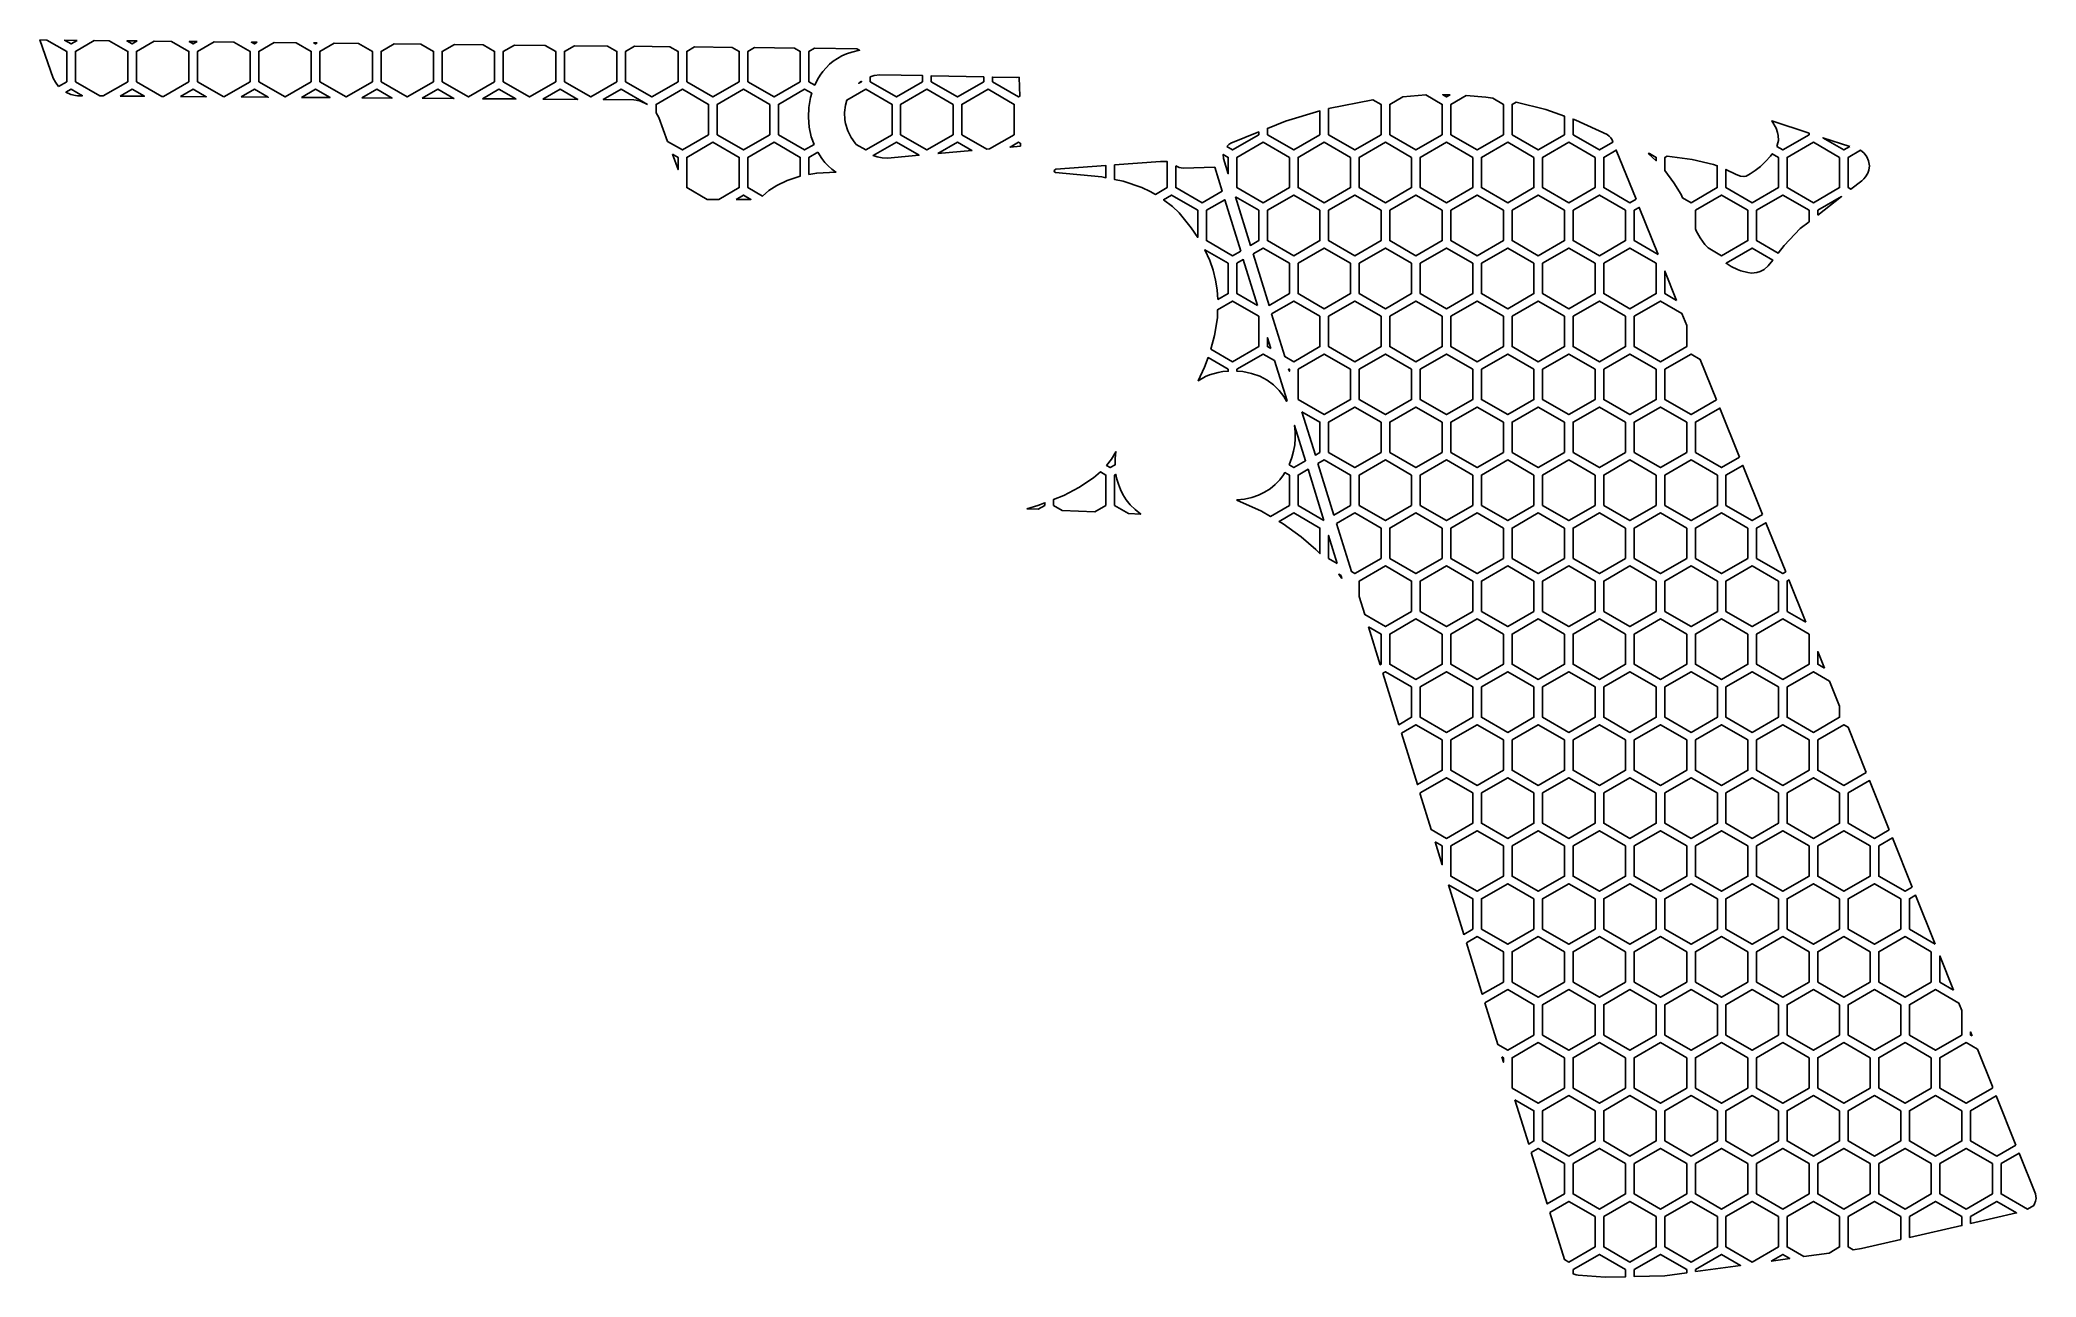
# Model space of a CAD drawing. Header units: millimetres. Extents: x 37 to 152, y -144 to -73.
import ezdxf

# ---------------------------------------------------------------- set-up
doc = ezdxf.new("R2010")
doc.units = ezdxf.units.MM

# ---------------------------------------------------------------- blocks, each defined once
blk = doc.blocks.new('HEX')
blk.add_lwpolyline([(1.516, 0.875), (0, 1.75), (-1.516, 0.875), (-1.516, -0.875), (0, -1.75), (1.516, -0.875)], close=True)

msp = doc.modelspace()

# ---------------------------------------------------------------- linework, layer by layer
for points in [[(37.775, -75.651), (37.59, -75.412), (37.466, -75.179), (36.698, -72.967), (37.103, -72.971), (38.245, -73.63), (38.245, -75.38), (37.775, -75.651)], [(38.854, -72.99), (38.495, -73.197), (38.122, -72.982), (38.854, -72.99)], [(40.167, -76.201), (38.745, -75.38), (38.745, -73.63), (39.835, -73.001), (40.701, -73.01), (41.776, -73.63), (41.776, -75.38), (40.352, -76.202), (40.167, -76.201)], [(42.32, -73.027), (42.026, -73.197), (41.72, -73.021), (42.32, -73.027)], [(43.743, -76.227), (42.276, -75.38), (42.276, -73.63), (43.302, -73.038), (44.3, -73.049), (45.307, -73.63), (45.307, -75.38), (43.839, -76.228), (43.743, -76.227)], [(45.787, -73.065), (45.557, -73.197), (45.319, -73.059), (45.787, -73.065)], [(47.319, -76.253), (45.807, -75.38), (45.807, -73.63), (46.768, -73.075), (47.898, -73.087), (48.838, -73.63), (48.838, -75.38), (47.319, -76.253)], [(49.253, -73.102), (49.088, -73.197), (48.917, -73.098), (49.253, -73.102)], [(51.496, -73.126), (52.369, -73.63), (52.369, -75.38), (50.854, -76.255), (49.338, -75.38), (49.338, -73.63), (50.235, -73.112), (51.496, -73.126)], [(52.72, -73.139), (52.619, -73.197), (52.515, -73.137), (52.72, -73.139)], [(55.094, -73.165), (55.9, -73.63), (55.9, -75.38), (54.385, -76.255), (52.869, -75.38), (52.869, -73.63), (53.702, -73.15), (55.094, -73.165)], [(58.692, -73.203), (59.431, -73.63), (59.431, -75.38), (57.916, -76.255), (56.4, -75.38), (56.4, -73.63), (57.168, -73.187), (58.692, -73.203)], [(62.29, -73.242), (62.962, -73.63), (62.962, -75.38), (61.447, -76.255), (59.931, -75.38), (59.931, -73.63), (60.635, -73.224), (62.29, -73.242)], [(65.888, -73.281), (66.494, -73.63), (66.494, -75.38), (64.978, -76.255), (63.462, -75.38), (63.462, -73.63), (64.101, -73.261), (65.888, -73.281)], [(69.486, -73.319), (70.025, -73.63), (70.025, -75.38), (68.509, -76.255), (66.994, -75.38), (66.994, -73.63), (67.568, -73.299), (69.486, -73.319)], [(73.084, -73.358), (73.556, -73.63), (73.556, -75.38), (72.04, -76.255), (70.525, -75.38), (70.525, -73.63), (71.034, -73.336), (73.084, -73.358)], [(76.682, -73.397), (77.087, -73.63), (77.087, -75.38), (75.571, -76.255), (74.056, -75.38), (74.056, -73.63), (74.501, -73.373), (76.682, -73.397)], [(80.28, -73.435), (80.618, -73.63), (80.618, -75.38), (79.102, -76.255), (77.587, -75.38), (77.587, -73.63), (77.968, -73.41), (80.28, -73.435)], [(83.018, -73.887), (82.763, -74.03), (82.525, -74.193), (82.306, -74.373), (82.104, -74.571), (81.921, -74.783), (81.756, -75.01), (81.609, -75.249), (81.449, -75.571), (81.118, -75.38), (81.118, -73.63), (81.434, -73.448), (83.878, -73.474), (84.037, -73.566), (83.584, -73.664), (83.292, -73.764), (83.018, -73.887)], [(38.875, -76.192), (38.744, -76.175), (38.49, -76.113), (38.199, -75.984), (38.495, -75.813), (39.154, -76.194), (38.875, -76.192)], [(41.339, -76.21), (42.026, -75.813), (42.73, -76.22), (41.339, -76.21)], [(44.826, -76.235), (45.557, -75.813), (46.307, -76.246), (44.826, -76.235)], [(48.313, -76.261), (49.088, -75.813), (49.883, -76.272), (48.313, -76.261)], [(51.8, -76.286), (52.619, -75.813), (53.459, -76.298), (51.8, -76.286)], [(55.287, -76.312), (56.15, -75.813), (57.036, -76.324), (55.287, -76.312)], [(58.774, -76.337), (59.681, -75.813), (60.612, -76.351), (58.774, -76.337)], [(62.261, -76.363), (63.212, -75.813), (64.189, -76.377), (62.261, -76.363)], [(65.748, -76.388), (66.744, -75.813), (67.765, -76.403), (65.748, -76.388)], [(71.79, -76.693), (71.392, -76.506), (71.133, -76.443), (71, -76.427), (69.235, -76.414), (70.275, -75.813), (71.79, -76.688), (71.79, -76.693)], [(72.448, -77.445), (72.29, -77.171), (72.29, -76.688), (73.806, -75.813), (75.321, -76.688), (75.321, -78.438), (73.806, -79.313), (72.956, -78.823), (72.448, -77.445)], [(81.201, -76.299), (81.106, -76.861), (81.082, -77.433), (81.13, -78.003), (81.25, -78.56), (81.409, -79.001), (80.868, -79.313), (79.352, -78.438), (79.352, -76.688), (80.868, -75.813), (81.278, -76.05), (81.201, -76.299)], [(83.78, -78.92), (83.56, -78.608), (83.453, -78.413), (83.364, -78.212), (83.235, -77.797), (83.197, -77.585), (83.174, -77.16), (83.224, -76.74), (83.311, -76.441), (84.399, -75.813), (85.915, -76.688), (85.915, -78.438), (84.399, -79.313), (83.852, -78.998), (83.78, -78.92)], [(84.149, -75.355), (84.149, -75.38), (83.991, -75.471), (84.149, -75.355)], [(84.649, -75.097), (84.883, -75.029), (85.206, -74.977), (87.68, -75.029), (87.68, -75.38), (86.165, -76.255), (84.649, -75.38), (84.649, -75.097)], [(91.211, -75.103), (91.211, -75.38), (89.696, -76.255), (88.18, -75.38), (88.18, -75.039), (91.211, -75.103)], [(91.398, -79.277), (89.946, -78.438), (89.946, -76.688), (91.461, -75.813), (92.977, -76.688), (92.977, -78.438), (91.548, -79.263), (91.398, -79.277)], [(93.257, -75.122), (93.268, -75.131), (93.289, -76.219), (93.227, -76.255), (91.711, -75.38), (91.711, -75.114), (93.128, -75.143), (93.257, -75.122)], [(108.633, -77.654), (110.632, -77.064), (110.632, -78.438), (109.117, -79.313), (107.601, -78.438), (107.601, -78.073), (108.633, -77.654)], [(113.692, -76.416), (114.163, -76.688), (114.163, -78.438), (112.648, -79.313), (111.132, -78.438), (111.132, -76.928), (113.692, -76.416)], [(116.739, -76.136), (117.694, -76.688), (117.694, -78.438), (116.179, -79.313), (114.663, -78.438), (114.663, -76.688), (115.417, -76.253), (116.739, -76.136)], [(118.155, -76.133), (117.944, -76.255), (117.727, -76.13), (118.155, -76.133)], [(120.214, -76.272), (120.618, -76.337), (121.225, -76.688), (121.225, -78.438), (119.71, -79.313), (118.194, -78.438), (118.194, -76.688), (119.074, -76.18), (120.214, -76.272)], [(123.671, -76.983), (124.756, -77.361), (124.756, -78.438), (123.241, -79.313), (121.725, -78.438), (121.725, -76.688), (121.956, -76.555), (123.671, -76.983)], [(105.245, -79.117), (105.368, -79.004), (105.492, -78.929), (107.101, -78.276), (107.101, -78.438), (105.585, -79.313), (105.245, -79.117)], [(125.42, -77.593), (127.229, -78.431), (127.341, -78.518), (127.436, -78.623), (127.511, -78.744), (127.558, -78.86), (126.772, -79.313), (125.256, -78.438), (125.256, -77.536), (125.42, -77.593)], [(137.015, -79.111), (137.085, -78.917), (137.108, -78.778), (137.092, -78.494), (137.065, -78.321), (136.981, -78.07), (136.727, -77.645), (138.881, -78.35), (138.881, -78.438), (137.365, -79.313), (137.015, -79.111)], [(75.234, -82.177), (74.056, -81.496), (74.056, -79.746), (75.571, -78.871), (77.087, -79.746), (77.087, -81.496), (75.908, -82.177), (75.234, -82.177)], [(79.868, -81.075), (79.26, -81.368), (78.802, -81.664), (78.427, -81.981), (77.587, -81.496), (77.587, -79.746), (79.102, -78.871), (80.618, -79.746), (80.618, -80.828), (79.868, -81.075)], [(81.626, -79.453), (81.863, -79.82), (82.039, -80.038), (82.233, -80.241), (82.445, -80.429), (82.675, -80.598), (81.567, -80.651), (81.118, -80.734), (81.118, -79.746), (81.626, -79.453)], [(85.658, -79.79), (85.352, -79.776), (85.053, -79.723), (84.817, -79.649), (86.165, -78.871), (87.474, -79.627), (85.658, -79.79)], [(88.553, -79.531), (89.696, -78.871), (90.532, -79.354), (88.553, -79.531)], [(93.345, -79.103), (92.731, -79.158), (93.227, -78.871), (93.342, -78.938), (93.345, -79.103)], [(128.888, -82.169), (128.538, -82.371), (127.022, -81.496), (127.022, -79.746), (127.746, -79.328), (128.888, -82.169)], [(129.593, -79.516), (129.675, -79.528), (130.053, -79.746), (130.053, -79.947), (129.593, -79.516)], [(134.663, -80.742), (134.928, -80.839), (135.124, -80.854), (135.252, -80.824), (135.475, -80.707), (135.763, -80.514), (136.069, -80.268), (136.371, -79.986), (136.648, -79.682), (136.754, -79.537), (137.115, -79.746), (137.115, -81.496), (135.6, -82.371), (134.084, -81.496), (134.084, -80.441), (134.663, -80.742)], [(141.231, -79.12), (140.896, -79.313), (139.685, -78.614), (141.231, -79.12)], [(142.365, -80.235), (142.337, -80.478), (142.268, -80.668), (142.144, -80.869), (142.042, -80.99), (141.927, -81.103), (141.303, -81.587), (141.146, -81.496), (141.146, -79.746), (141.852, -79.339), (142.06, -79.496), (142.221, -79.708), (142.325, -79.952), (142.365, -80.235)], [(73.226, -79.556), (73.556, -79.746), (73.556, -80.449), (73.226, -79.556)], [(98.029, -80.876), (95.364, -80.629), (95.303, -80.592), (95.288, -80.525), (95.311, -80.469), (95.368, -80.437), (98.273, -80.218), (98.273, -80.926), (98.029, -80.876)], [(100.831, -81.715), (100.347, -81.491), (99.271, -81.131), (98.773, -81.029), (98.773, -80.18), (101.428, -79.98), (101.804, -79.98), (101.804, -81.496), (101.131, -81.885), (100.831, -81.715)], [(102.304, -80.242), (102.492, -80.325), (102.722, -80.365), (104.554, -80.316), (104.982, -81.7), (103.82, -82.371), (102.304, -81.496), (102.304, -80.242)], [(105.062, -79.811), (105.048, -79.58), (105.335, -79.746), (105.335, -80.694), (105.062, -79.811)], [(131.489, -81.888), (131.078, -81.22), (130.553, -80.515), (130.553, -79.746), (130.682, -79.672), (132.14, -79.88), (133.363, -80.157), (133.584, -80.235), (133.584, -81.496), (132.069, -82.371), (131.571, -82.084), (131.489, -81.888)], [(76.908, -82.177), (77.337, -81.929), (77.765, -82.177), (76.908, -82.177)], [(102.111, -82.591), (101.603, -82.19), (102.054, -81.929), (103.57, -82.804), (103.57, -84.37), (103.202, -83.816), (102.491, -82.958), (102.111, -82.591)], [(106.053, -85.159), (105.585, -85.429), (104.07, -84.554), (104.07, -82.804), (105.134, -82.19), (106.053, -85.159)], [(105.747, -82.023), (107.101, -82.804), (107.101, -84.554), (106.618, -84.833), (105.747, -82.023)], [(130.166, -85.35), (128.788, -84.554), (128.788, -82.804), (129.076, -82.638), (130.166, -85.35)], [(132.863, -84.769), (132.589, -84.396), (132.362, -83.987), (132.319, -83.883), (132.319, -82.804), (133.834, -81.929), (135.35, -82.804), (135.35, -84.554), (133.834, -85.429), (133.054, -84.979), (132.863, -84.769)], [(138.377, -83.856), (137.441, -84.834), (137.099, -85.275), (135.85, -84.554), (135.85, -82.804), (137.365, -81.929), (138.881, -82.804), (138.881, -83.465), (138.377, -83.856)], [(139.381, -83.077), (139.381, -82.804), (140.759, -82.008), (139.381, -83.077)], [(104.734, -87.959), (104.689, -87.388), (104.598, -86.831), (104.459, -86.269), (104.266, -85.705), (103.985, -85.082), (105.335, -85.862), (105.335, -87.612), (104.734, -87.959)], [(106.769, -85.323), (107.351, -84.987), (108.867, -85.862), (108.867, -87.612), (107.689, -88.292), (106.769, -85.323)], [(136.526, -86.014), (136.289, -86.22), (136.058, -86.344), (135.863, -86.4), (135.558, -86.424), (135.352, -86.403), (134.941, -86.296), (134.743, -86.218), (134.39, -86.041), (134.089, -85.859), (135.6, -84.987), (136.79, -85.674), (136.526, -86.014)], [(107.024, -88.299), (105.835, -87.612), (105.835, -85.862), (106.205, -85.649), (107.024, -88.299)], [(131.233, -88.005), (130.553, -87.612), (130.553, -86.314), (131.233, -88.005)], [(104.547, -90.036), (104.707, -89.013), (104.719, -88.546), (105.585, -88.045), (107.101, -88.92), (107.101, -90.67), (105.585, -91.545), (104.334, -90.823), (104.547, -90.036)], [(107.841, -88.782), (109.117, -88.045), (110.632, -88.92), (110.632, -90.67), (109.117, -91.545), (108.606, -91.25), (107.841, -88.782)], [(131.819, -89.463), (131.819, -90.67), (130.303, -91.545), (128.788, -90.67), (128.788, -88.92), (130.303, -88.045), (131.535, -88.756), (131.819, -89.463)], [(107.793, -90.781), (107.601, -90.67), (107.601, -90.162), (107.793, -90.781)], [(105.03, -92.12), (104.76, -92.167), (104.258, -92.312), (104.026, -92.409), (103.599, -92.644), (103.962, -91.868), (104.171, -91.306), (105.335, -91.978), (105.335, -92.099), (105.03, -92.12)], [(108.729, -93.808), (108.701, -93.824), (108.544, -93.558), (108.268, -93.203), (107.945, -92.885), (107.574, -92.612), (107.154, -92.389), (106.687, -92.222), (106.172, -92.117), (105.835, -92.096), (105.835, -91.978), (107.351, -91.103), (108.01, -91.484), (108.729, -93.808)], [(108.823, -91.953), (108.867, -91.978), (108.867, -92.093), (108.823, -91.953)], [(109.375, -93.733), (109.367, -91.978), (110.882, -91.103), (112.398, -91.978), (112.398, -93.728), (110.882, -94.603), (109.375, -93.733)], [(133.542, -93.752), (132.069, -94.603), (130.553, -93.728), (130.553, -91.978), (132.069, -91.103), (132.602, -91.411), (133.542, -93.752)], [(109.592, -94.436), (110.632, -95.036), (110.632, -96.786), (110.368, -96.939), (109.592, -94.436)], [(134.872, -97.062), (133.834, -97.661), (132.319, -96.786), (132.319, -95.036), (133.731, -94.221), (134.872, -97.062)], [(108.848, -97.506), (109.015, -97.078), (109.11, -96.717), (109.174, -96.348), (109.204, -95.974), (109.202, -95.598), (109.168, -95.224), (109.8, -97.267), (109.117, -97.661), (108.848, -97.506)], [(98.597, -97.166), (98.848, -96.743), (98.803, -97.119), (98.798, -97.503), (98.523, -97.661), (98.307, -97.536), (98.597, -97.166)], [(97.55, -98.247), (97.949, -97.907), (98.273, -98.094), (98.273, -99.844), (97.626, -100.218), (95.738, -100.13), (95.242, -99.844), (95.242, -99.5), (95.835, -99.269), (96.705, -98.815), (97.55, -98.247)], [(107.257, -100.178), (105.835, -99.539), (105.835, -99.527), (106.267, -99.484), (106.688, -99.392), (107.076, -99.259), (107.433, -99.087), (107.756, -98.879), (108.047, -98.639), (108.306, -98.371), (108.532, -98.077), (108.612, -97.947), (108.867, -98.094), (108.867, -99.844), (107.77, -100.477), (107.257, -100.178)], [(110.865, -100.71), (109.367, -99.844), (109.367, -98.094), (109.951, -97.757), (110.865, -100.71)], [(110.519, -97.429), (110.882, -97.219), (112.398, -98.094), (112.398, -99.844), (111.439, -100.398), (110.519, -97.429)], [(136.202, -100.371), (135.6, -100.719), (134.084, -99.844), (134.084, -98.094), (135.061, -97.53), (136.202, -100.371)], [(98.905, -98.328), (98.989, -98.621), (99.103, -98.92), (99.253, -99.22), (99.441, -99.517), (99.673, -99.807), (99.953, -100.083), (100.285, -100.342), (99.578, -100.309), (98.773, -99.844), (98.773, -98.094), (98.849, -98.05), (98.905, -98.328)], [(93.701, -100.036), (94.341, -99.851), (94.742, -99.694), (94.742, -99.844), (94.358, -100.066), (93.701, -100.036)], [(109.549, -101.657), (108.502, -100.904), (108.268, -100.767), (109.117, -100.277), (110.632, -101.152), (110.632, -102.628), (110.402, -102.386), (109.549, -101.657)], [(111.591, -100.887), (112.648, -100.277), (114.163, -101.152), (114.163, -102.902), (112.648, -103.777), (112.451, -103.664), (111.591, -100.887)], [(137.532, -103.681), (137.365, -103.777), (135.85, -102.902), (135.85, -101.152), (136.391, -100.84), (137.532, -103.681)], [(111.633, -103.192), (111.132, -102.902), (111.132, -101.572), (111.633, -103.192)], [(112.898, -105.106), (112.898, -104.21), (114.413, -103.335), (115.929, -104.21), (115.929, -105.96), (114.413, -106.835), (113.22, -106.146), (112.898, -105.106)], [(111.9, -104.054), (111.72, -103.819), (111.851, -103.895), (111.9, -104.054)], [(138.7, -106.587), (137.615, -105.96), (137.615, -104.21), (137.721, -104.149), (138.7, -106.587)], [(113.438, -106.849), (114.163, -107.268), (114.163, -109.018), (114.118, -109.045), (113.438, -106.849)], [(139.767, -109.241), (139.381, -109.018), (139.381, -108.28), (139.767, -109.241)], [(114.269, -109.534), (114.413, -109.451), (115.929, -110.326), (115.929, -112.076), (115.189, -112.503), (114.269, -109.534)], [(140.646, -111.429), (140.646, -112.076), (139.131, -112.951), (137.615, -112.076), (137.615, -110.326), (139.131, -109.451), (140.069, -109.993), (140.646, -111.429)], [(115.341, -112.993), (116.179, -112.509), (117.694, -113.384), (117.694, -115.134), (116.26, -115.962), (115.341, -112.993)], [(142.187, -115.264), (140.896, -116.009), (139.381, -115.134), (139.381, -113.384), (140.896, -112.509), (141.136, -112.648), (142.187, -115.264)], [(116.429, -116.506), (116.429, -116.442), (117.944, -115.567), (119.46, -116.442), (119.46, -118.192), (117.944, -119.067), (117.065, -118.56), (116.429, -116.506)], [(143.517, -118.573), (142.662, -119.067), (141.146, -118.192), (141.146, -116.442), (142.376, -115.733), (143.517, -118.573)], [(117.283, -119.263), (117.694, -119.5), (117.694, -120.591), (117.283, -119.263)], [(144.847, -121.883), (144.427, -122.125), (142.912, -121.25), (142.912, -119.5), (143.706, -119.042), (144.847, -121.883)], [(118.052, -121.745), (119.46, -122.558), (119.46, -124.308), (118.939, -124.609), (118.052, -121.745)], [(146.168, -125.169), (144.677, -124.308), (144.677, -122.558), (145.036, -122.352), (146.168, -125.169)], [(119.091, -125.099), (119.71, -124.741), (121.225, -125.616), (121.225, -127.366), (120.01, -128.068), (119.091, -125.099)], [(147.235, -127.824), (146.443, -127.366), (146.443, -125.853), (147.235, -127.824)], [(120.162, -128.558), (121.475, -127.799), (122.991, -128.674), (122.991, -130.424), (121.475, -131.299), (120.91, -130.973), (120.162, -128.558)], [(147.709, -129.002), (147.709, -130.424), (146.193, -131.299), (144.677, -130.424), (144.677, -128.674), (146.193, -127.799), (147.537, -128.575), (147.709, -129.002)], [(148.302, -130.478), (148.209, -130.424), (148.209, -130.246), (148.302, -130.478)], [(149.474, -133.396), (149.474, -133.482), (147.959, -134.357), (146.443, -133.482), (146.443, -131.732), (147.959, -130.857), (148.604, -131.23), (149.474, -133.396)], [(121.128, -131.676), (121.225, -131.732), (121.225, -131.99), (121.128, -131.676)], [(121.897, -134.159), (122.991, -134.79), (122.991, -136.54), (122.689, -136.715), (121.897, -134.159)], [(150.832, -136.776), (149.724, -137.415), (148.209, -136.54), (148.209, -134.79), (149.691, -133.935), (150.832, -136.776)], [(122.841, -137.205), (123.241, -136.973), (124.756, -137.848), (124.756, -139.598), (123.76, -140.174), (122.841, -137.205)], [(151.967, -139.598), (151.995, -139.852), (151.969, -140.015), (151.911, -140.169), (151.856, -140.262), (151.49, -140.473), (149.974, -139.598), (149.974, -137.848), (151.021, -137.244), (151.967, -139.598)], [(123.912, -140.663), (125.006, -140.031), (126.522, -140.906), (126.522, -142.656), (125.006, -143.531), (124.756, -143.387), (123.912, -140.663)], [(138.578, -143.212), (137.615, -142.656), (137.615, -140.906), (139.131, -140.031), (140.646, -140.906), (140.646, -142.656), (140.036, -143.009), (138.578, -143.212)], [(141.906, -142.748), (141.422, -142.816), (141.146, -142.656), (141.146, -140.906), (142.662, -140.031), (144.177, -140.906), (144.177, -142.228), (141.906, -142.748)], [(144.677, -142.114), (144.677, -140.906), (146.193, -140.031), (147.709, -140.906), (147.709, -141.42), (144.677, -142.114)], [(148.209, -141.305), (148.209, -140.906), (149.724, -140.031), (150.873, -140.695), (148.209, -141.305)], [(127.097, -144.397), (125.551, -144.297), (125.433, -144.277), (125.256, -144.21), (125.256, -143.964), (126.772, -143.089), (128.288, -143.964), (128.288, -144.375), (127.097, -144.397)], [(130.544, -144.332), (128.788, -144.365), (128.788, -143.964), (130.303, -143.089), (131.819, -143.964), (131.819, -144.154), (130.544, -144.332)], [(132.319, -144.085), (132.319, -143.964), (133.834, -143.089), (134.928, -143.721), (132.319, -144.085)], [(136.699, -143.474), (137.365, -143.089), (137.772, -143.324), (136.699, -143.474)]]:
    msp.add_lwpolyline(points, close=True)

# ---------------------------------------------------------------- block references
for p in [(77.337, -77.563), (87.93, -77.563), (107.351, -80.621), (110.882, -80.621), (114.413, -80.621), (117.944, -80.621), (121.475, -80.621), (125.006, -80.621), (139.131, -80.621), (109.117, -83.679), (112.648, -83.679), (116.179, -83.679), (119.71, -83.679), (123.241, -83.679), (126.772, -83.679), (110.882, -86.737), (114.413, -86.737), (117.944, -86.737), (121.475, -86.737), (125.006, -86.737), (128.538, -86.737), (112.648, -89.795), (116.179, -89.795), (119.71, -89.795), (123.241, -89.795), (126.772, -89.795), (114.413, -92.853), (117.944, -92.853), (121.475, -92.853), (125.006, -92.853), (128.538, -92.853), (112.648, -95.911), (116.179, -95.911), (119.71, -95.911), (123.241, -95.911), (126.772, -95.911), (130.303, -95.911), (114.413, -98.969), (117.944, -98.969), (121.475, -98.969), (125.006, -98.969), (128.538, -98.969), (132.069, -98.969), (116.179, -102.027), (119.71, -102.027), (123.241, -102.027), (126.772, -102.027), (130.303, -102.027), (133.834, -102.027), (117.944, -105.085), (121.475, -105.085), (125.006, -105.085), (128.538, -105.085), (132.069, -105.085), (135.6, -105.085), (116.179, -108.143), (119.71, -108.143), (123.241, -108.143), (126.772, -108.143), (130.303, -108.143), (133.834, -108.143), (137.365, -108.143), (117.944, -111.201), (121.475, -111.201), (125.006, -111.201), (128.538, -111.201), (132.069, -111.201), (135.6, -111.201), (119.71, -114.259), (123.241, -114.259), (126.772, -114.259), (130.303, -114.259), (133.834, -114.259), (137.365, -114.259), (121.475, -117.317), (125.006, -117.317), (128.538, -117.317), (132.069, -117.317), (135.6, -117.317), (139.131, -117.317), (119.71, -120.375), (123.241, -120.375), (126.772, -120.375), (130.303, -120.375), (133.834, -120.375), (137.365, -120.375), (140.896, -120.375), (121.475, -123.433), (125.006, -123.433), (128.538, -123.433), (132.069, -123.433), (135.6, -123.433), (139.131, -123.433), (142.662, -123.433), (123.241, -126.491), (126.772, -126.491), (130.303, -126.491), (133.834, -126.491), (137.365, -126.491), (140.896, -126.491), (144.427, -126.491), (125.006, -129.549), (128.538, -129.549), (132.069, -129.549), (135.6, -129.549), (139.131, -129.549), (142.662, -129.549), (123.241, -132.607), (126.772, -132.607), (130.303, -132.607), (133.834, -132.607), (137.365, -132.607), (140.896, -132.607), (144.427, -132.607), (125.006, -135.665), (128.538, -135.665), (132.069, -135.665), (135.6, -135.665), (139.131, -135.665), (142.662, -135.665), (146.193, -135.665), (126.772, -138.723), (130.303, -138.723), (133.834, -138.723), (137.365, -138.723), (140.896, -138.723), (144.427, -138.723), (147.959, -138.723), (128.538, -141.781), (132.069, -141.781), (135.6, -141.781)]:
    msp.add_blockref('HEX', p)

doc.saveas('drawing.dxf')
